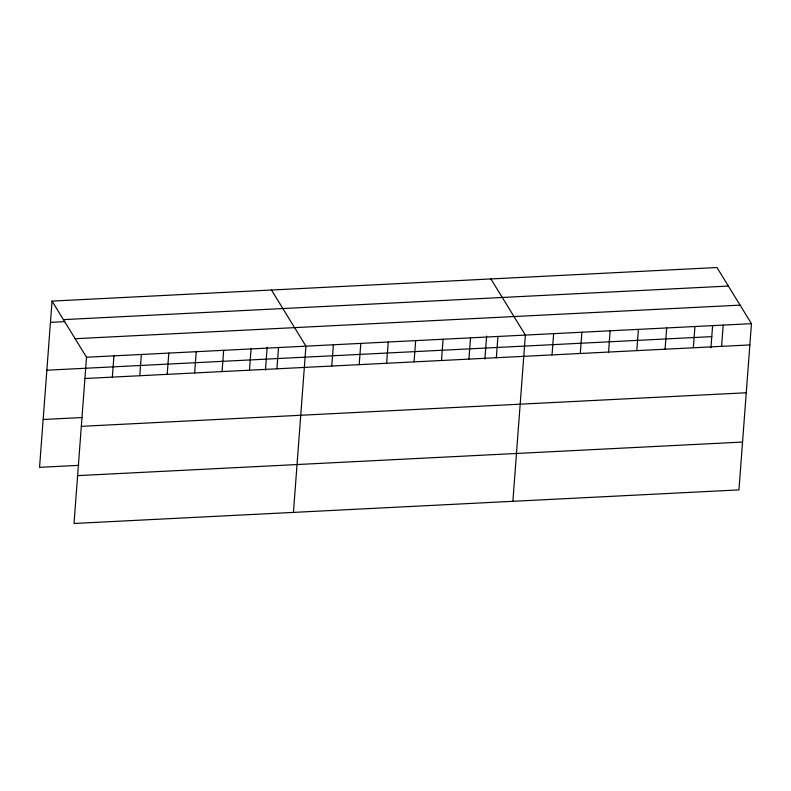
<?xml version="1.0" encoding="UTF-8"?>
<svg xmlns="http://www.w3.org/2000/svg" width="791" height="791" viewBox="0 0 791 791"><rect width="100%" height="100%" fill="white"/><g stroke="black" fill="none" stroke-linecap="round" stroke-linejoin="round"><path stroke-width="1.19" d="M52.048 301.104L86.516 357.235L74.018 523.474L738.952 489.896L751.45 323.667L716.982 267.526L52.048 301.104L39.55 467.333L78.902 465.345M112.342 377.119L113.944 355.851M139.77 375.735L141.371 354.467M167.198 374.351L168.799 353.083M194.635 372.957L196.227 351.698M222.063 371.572L223.655 350.314M249.491 370.188L251.083 348.93M265.45 370.218L267.18 347.17M276.919 368.804L278.511 347.546M293.441 512.39L305.939 346.161L271.481 290.02M331.775 366.035L333.377 344.777M359.203 364.651L360.805 343.393M386.631 363.267L388.233 342.009M414.059 361.882L415.661 340.624M441.487 360.498L443.089 339.24M468.915 359.114L470.516 337.846M484.873 359.134L486.613 336.086M496.343 357.73L497.944 336.462M512.875 501.316L525.372 335.077L490.904 278.946M552.029 354.912L553.631 333.654M580.297 353.488L581.889 332.23M608.556 352.064L610.148 330.796M636.814 350.631L638.406 329.372M665.073 349.207L666.675 327.949M693.331 347.783L694.933 326.515M710.951 347.724L712.602 325.862M721.59 346.349L723.192 325.091M63.418 319.633L728.353 286.055M50.446 322.362L64.763 321.64M75.145 338.716L740.079 305.138M86.516 357.235L751.45 323.667M46.857 370.208L711.791 336.63M84.914 378.503L749.848 344.925M43.149 419.497L82.501 417.51M81.315 426.339L746.259 392.771M77.617 475.628L742.551 442.06"/></g></svg>
